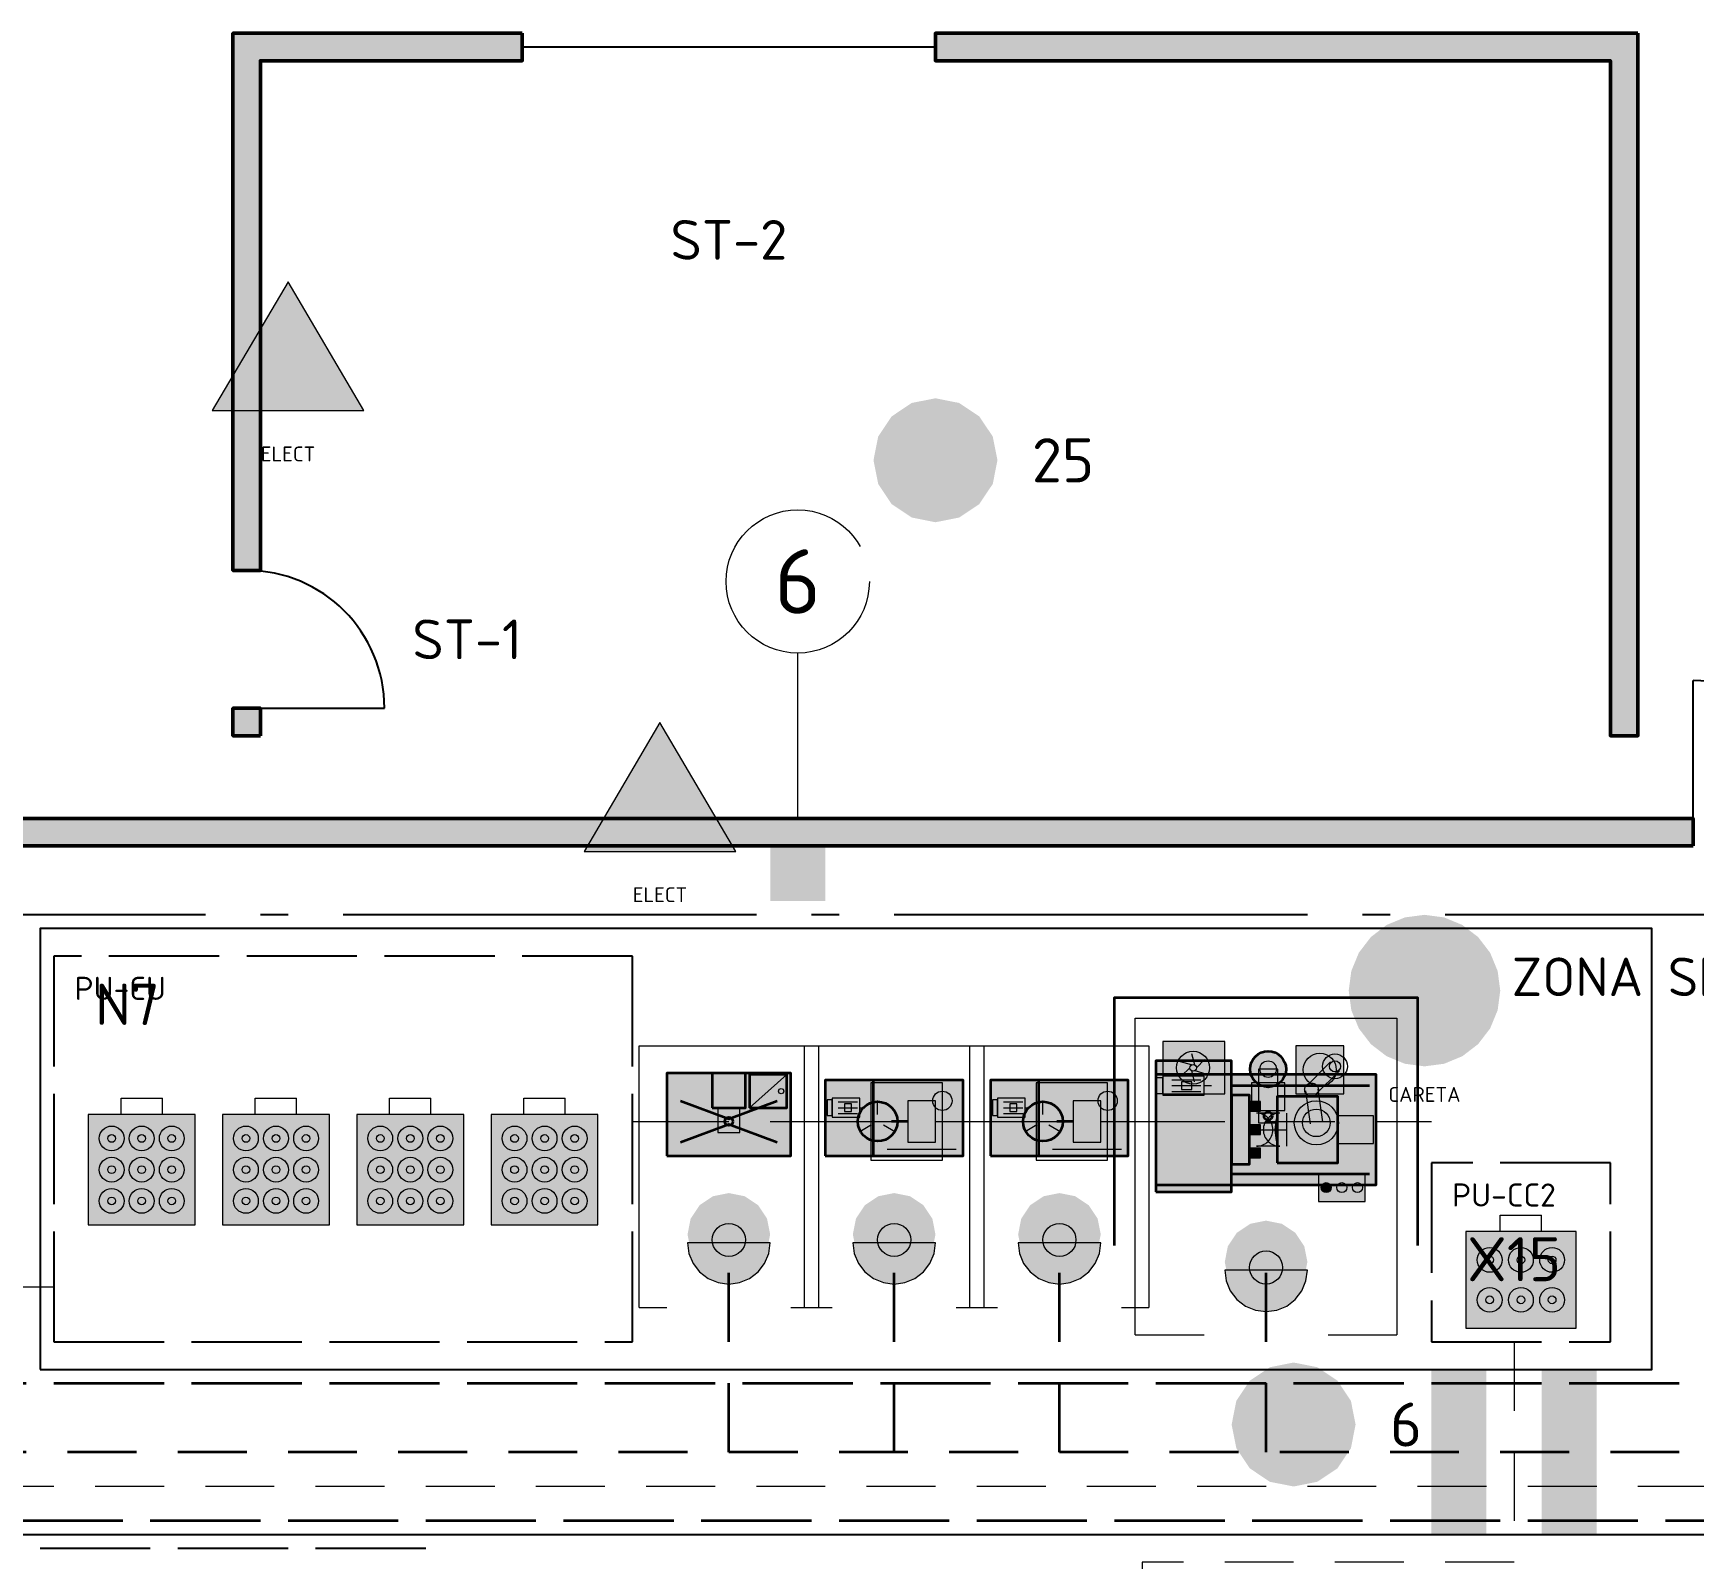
# Model space of a CAD drawing. Header units: millimetres. Extents: x 0 to 1189, y 0 to 841.
# Drawn here: x 407.2 to 467.5, y 677.1 to 732.5 of the extents above; entities that cross this region are included whole.
import ezdxf
from ezdxf.enums import TextEntityAlignment as Align

# ---------------------------------------------------------------- set-up
doc = ezdxf.new("R2010")
doc.units = ezdxf.units.MM
for name, pattern in [('FLUJO-TRAZOS', [4, 2.5, -1.5]), ('IRAM-E-TRAZOS', [5, 4, -1]), ('IRAM-F-TRAZO-PUNTO', [20, 15, -2, 1, -2])]:
    doc.linetypes.add(name, pattern=pattern)
for name, color, linetype, lineweight in [('A-ABERTURA', 7, 'CONTINUOUS', 25), ('A-COLUMNA', 7, 'CONTINUOUS', 50), ('A-EJE', 1, 'IRAM-F-TRAZO-PUNTO', 18), ('A-EQUIPO-FINO', 8, 'CONTINUOUS', 13), ('A-EQUIPO-OCULTO', 8, 'IRAM-E-TRAZOS', 13), ('A-EQUIPO-RELLENO', 9, 'CONTINUOUS', 13), ('A-MURO', 7, 'CONTINUOUS', 50), ('A-OPERARIO', 6, 'CONTINUOUS', 18), ('A-SECTOR', 1, 'CONTINUOUS', 25), ('A-SECTOR-TXT', 1, 'CONTINUOUS', 25), ('A-SEGURIDAD', 1, 'IRAM-E-TRAZOS', 18), ('A-TEXTO', 7, 'CONTINUOUS', 18), ('F-PERSONAL', 6, 'FLUJO-TRAZOS', 35), ('F-RET', 8, 'FLUJO-TRAZOS', 18), ('S-INCENDIO', 1, 'CONTINUOUS', 25), ('S-SENAL', 7, 'CONTINUOUS', 18)]:
    doc.layers.add(name, color=color, linetype=linetype, lineweight=lineweight)
for name, color, linetype, lineweight, true_color in [('A-AREA-TRABAJO', 30, 'CONTINUOUS', 13, 0xeb963c), ('A-EQUIPO', 30, 'CONTINUOUS', 35, 0xe67800), ('A-MAMPARA', 1, 'CONTINUOUS', 35, 0xc82828), ('A-PASILLO', 2, 'IRAM-E-TRAZOS', 35, 0xd7a500), ('A-PULMON', 6, 'IRAM-E-TRAZOS', 25, 0xdc00c8), ('A-SENDA', 2, 'CONTINUOUS', 25, 0xd7a500), ('A-ZONA-LOG', 5, 'IRAM-F-TRAZO-PUNTO', 25, 0x285ac8)]:
    doc.layers.add(name, color=color, linetype=linetype, lineweight=lineweight, true_color=true_color)
doc.styles.add('ISO3098', font='isocpeur.ttf')

msp = doc.modelspace()

# ---------------------------------------------------------------- hatches: boundary and pattern name
at = {"layer": 'A-COLUMNA', "true_color": 0x000000}
h = msp.add_hatch(color=7, dxfattribs=at)
h.dxf.hatch_style = 1
h.paths.add_polyline_path([(434, 701), (436, 701), (436, 703), (434, 703)])
at = {"layer": 'A-EQUIPO-RELLENO', "true_color": 0xcdd0d4}
h = msp.add_hatch(color=7, dxfattribs=at)
h.dxf.hatch_style = 1
h.paths.add_polyline_path([(448.25, 694), (450.5, 694), (450.5, 695.9), (448.25, 695.9)])
at = {"layer": 'A-EQUIPO-RELLENO', "true_color": 0xeeeeee}
h = msp.add_hatch(color=7, dxfattribs=at)
h.dxf.hatch_style = 1
h.paths.add_polyline_path([(453.075, 694), (454.825, 694), (454.825, 695.75), (453.075, 695.75)])
at = {"layer": 'A-EQUIPO-RELLENO', "true_color": 0xcdd0d4}
h = msp.add_hatch(color=7, dxfattribs=at)
h.dxf.hatch_style = 1
h.paths.add_polyline_path([(448, 690.45), (450.75, 690.45), (450.75, 695.2), (448, 695.2)])
h = msp.add_hatch(color=7, dxfattribs=at)
h.dxf.hatch_style = 1
h.paths.add_polyline_path([(452.725, 694.9), (452.703, 695.068), (452.638, 695.225), (452.535, 695.36), (452.4, 695.463), (452.243, 695.528), (452.075, 695.55), (451.907, 695.528), (451.75, 695.463), (451.615, 695.36), (451.512, 695.225), (451.447, 695.068), (451.425, 694.9), (451.447, 694.732), (451.512, 694.575), (451.615, 694.44), (451.75, 694.337), (451.907, 694.272), (452.075, 694.25), (452.243, 694.272), (452.4, 694.337), (452.535, 694.44), (452.638, 694.575), (452.703, 694.732)])
at = {"layer": 'A-EQUIPO-RELLENO', "true_color": 0xeeeeee}
h = msp.add_hatch(color=7, dxfattribs=at)
h.dxf.hatch_style = 1
h.paths.add_polyline_path([(430.25, 691.75), (434.75, 691.75), (434.75, 694.75), (430.25, 694.75)])
at = {"layer": 'A-EQUIPO-RELLENO', "true_color": 0xcdd0d4}
h = msp.add_hatch(color=7, dxfattribs=at)
h.dxf.hatch_style = 1
h.paths.add_polyline_path([(431.9, 693.5), (433.1, 693.5), (433.1, 694.75), (431.9, 694.75)])
h = msp.add_hatch(color=7, dxfattribs=at)
h.dxf.hatch_style = 1
h.paths.add_polyline_path([(433.25, 693.5), (434.6, 693.5), (434.6, 694.7), (433.25, 694.7)])
at = {"layer": 'A-EQUIPO-RELLENO', "true_color": 0xeeeeee}
h = msp.add_hatch(color=7, dxfattribs=at)
h.dxf.hatch_style = 1
h.paths.add_polyline_path([(436, 691.75), (441, 691.75), (441, 694.5), (436, 694.5)])
at = {"layer": 'A-EQUIPO-RELLENO', "true_color": 0xcdd0d4}
h = msp.add_hatch(color=7, dxfattribs=at)
h.dxf.hatch_style = 1
h.paths.add_polyline_path([(436, 691.75), (437.75, 691.75), (437.75, 694.5), (436, 694.5)])
at = {"layer": 'A-EQUIPO-RELLENO', "true_color": 0xeeeeee}
h = msp.add_hatch(color=7, dxfattribs=at)
h.dxf.hatch_style = 1
h.paths.add_polyline_path([(442, 691.75), (447, 691.75), (447, 694.5), (442, 694.5)])
at = {"layer": 'A-EQUIPO-RELLENO', "true_color": 0xcdd0d4}
h = msp.add_hatch(color=7, dxfattribs=at)
h.dxf.hatch_style = 1
h.paths.add_polyline_path([(442, 691.75), (443.75, 691.75), (443.75, 694.5), (442, 694.5)])
at = {"layer": 'A-EQUIPO-RELLENO', "true_color": 0xeeeeee}
h = msp.add_hatch(color=7, dxfattribs=at)
h.dxf.hatch_style = 1
h.paths.add_polyline_path([(448, 690.7), (456, 690.7), (456, 694.7), (448, 694.7)])
at = {"layer": 'A-EQUIPO-RELLENO', "true_color": 0xcdd0d4}
h = msp.add_hatch(color=7, dxfattribs=at)
h.dxf.hatch_style = 1
h.paths.add_polyline_path([(448.25, 693.95), (449.75, 693.95), (449.75, 694.65), (448.25, 694.65)])
at = {"layer": 'A-EQUIPO-RELLENO', "true_color": 0xeeeeee}
h = msp.add_hatch(color=7, dxfattribs=at)
h.dxf.hatch_style = 1
h.paths.add_polyline_path([(451.475, 693.4), (452.675, 693.4), (452.675, 694.4), (451.475, 694.4)])
at = {"layer": 'A-EQUIPO-RELLENO', "true_color": 0xcdd0d4}
h = msp.add_hatch(color=7, dxfattribs=at)
h.dxf.hatch_style = 1
h.paths.add_polyline_path([(436.25, 693.15), (437.25, 693.15), (437.25, 693.85), (436.25, 693.85)])
h = msp.add_hatch(color=7, dxfattribs=at)
h.dxf.hatch_style = 1
h.paths.add_polyline_path([(442.25, 693.15), (443.25, 693.15), (443.25, 693.85), (442.25, 693.85)])
at = {"layer": 'A-EQUIPO-RELLENO', "true_color": 0xe2e7ee}
h = msp.add_hatch(color=7, dxfattribs=at)
h.dxf.hatch_style = 1
h.paths.add_polyline_path([(450.75, 691.45), (451.4, 691.45), (451.4, 693.95), (450.75, 693.95)])
at = {"layer": 'A-EQUIPO-RELLENO', "true_color": 0xcdd0d4}
h = msp.add_hatch(color=7, dxfattribs=at)
h.dxf.hatch_style = 1
h.paths.add_polyline_path([(452.4, 691.5), (454.6, 691.5), (454.6, 693.9), (452.4, 693.9)])
at = {"layer": 'A-EQUIPO-RELLENO', "true_color": 0xfaf0fa}
h = msp.add_hatch(color=7, dxfattribs=at)
h.dxf.hatch_style = 1
h.paths.add_polyline_path([(409.25, 689.25), (413.125, 689.25), (413.125, 693.25), (409.25, 693.25)])
h = msp.add_hatch(color=7, dxfattribs=at)
h.dxf.hatch_style = 1
h.paths.add_polyline_path([(414.125, 689.25), (418, 689.25), (418, 693.25), (414.125, 693.25)])
h = msp.add_hatch(color=7, dxfattribs=at)
h.dxf.hatch_style = 1
h.paths.add_polyline_path([(419, 689.25), (422.875, 689.25), (422.875, 693.25), (419, 693.25)])
h = msp.add_hatch(color=7, dxfattribs=at)
h.dxf.hatch_style = 1
h.paths.add_polyline_path([(423.875, 689.25), (427.75, 689.25), (427.75, 693.25), (423.875, 693.25)])
at = {"layer": 'A-EQUIPO-RELLENO', "true_color": 0xcdd0d4}
h = msp.add_hatch(color=7, dxfattribs=at)
h.dxf.hatch_style = 1
h.paths.add_polyline_path([(439, 692.25), (440, 692.25), (440, 693.75), (439, 693.75)])
h = msp.add_hatch(color=7, dxfattribs=at)
h.dxf.hatch_style = 1
h.paths.add_polyline_path([(445, 692.25), (446, 692.25), (446, 693.75), (445, 693.75)])
at = {"layer": 'A-EQUIPO-RELLENO', "true_color": 0x969ba0}
h = msp.add_hatch(color=7, dxfattribs=at)
h.dxf.hatch_style = 1
h.paths.add_polyline_path([(451.4, 693.375), (451.8, 693.375), (451.8, 693.725), (451.4, 693.725)])
at = {"layer": 'A-EQUIPO-RELLENO', "true_color": 0xe2e7ee}
h = msp.add_hatch(color=7, dxfattribs=at)
h.dxf.hatch_style = 1
h.paths.add_polyline_path([(454.6, 692.2), (455.9, 692.2), (455.9, 693.2), (454.6, 693.2)])
at = {"layer": 'A-EQUIPO-RELLENO', "true_color": 0x969ba0}
h = msp.add_hatch(color=7, dxfattribs=at)
h.dxf.hatch_style = 1
h.paths.add_polyline_path([(451.4, 692.525), (451.8, 692.525), (451.8, 692.875), (451.4, 692.875)])
h = msp.add_hatch(color=7, dxfattribs=at)
h.dxf.hatch_style = 1
h.paths.add_polyline_path([(451.4, 691.675), (451.8, 691.675), (451.8, 692.025), (451.4, 692.025)])
at = {"layer": 'A-EQUIPO-RELLENO', "true_color": 0xcdd0d4}
h = msp.add_hatch(color=7, dxfattribs=at)
h.dxf.hatch_style = 1
h.paths.add_polyline_path([(453.9, 690.1), (455.6, 690.1), (455.6, 691.1), (453.9, 691.1)])
at = {"layer": 'A-EQUIPO-RELLENO', "true_color": 0xdc2828}
h = msp.add_hatch(color=7, dxfattribs=at)
h.dxf.hatch_style = 1
h.paths.add_polyline_path([(454.363, 690.6), (454.357, 690.647), (454.339, 690.69), (454.311, 690.727), (454.273, 690.756), (454.23, 690.774), (454.183, 690.78), (454.137, 690.774), (454.093, 690.756), (454.056, 690.727), (454.027, 690.69), (454.009, 690.647), (454.003, 690.6), (454.009, 690.553), (454.027, 690.51), (454.056, 690.473), (454.093, 690.444), (454.137, 690.426), (454.183, 690.42), (454.23, 690.426), (454.273, 690.444), (454.311, 690.473), (454.339, 690.51), (454.357, 690.553)])
at = {"layer": 'A-EQUIPO-RELLENO', "true_color": 0xffffff}
h = msp.add_hatch(color=7, dxfattribs=at)
h.dxf.hatch_style = 1
h.paths.add_polyline_path([(433.1, 688.7), (433.08, 688.855), (433.02, 689), (432.924, 689.124), (432.8, 689.22), (432.655, 689.28), (432.5, 689.3), (432.345, 689.28), (432.2, 689.22), (432.076, 689.124), (431.98, 689), (431.92, 688.855), (431.9, 688.7), (431.92, 688.545), (431.98, 688.4), (432.076, 688.276), (432.2, 688.18), (432.345, 688.12), (432.5, 688.1), (432.655, 688.12), (432.8, 688.18), (432.924, 688.276), (433.02, 688.4), (433.08, 688.545)])
h = msp.add_hatch(color=7, dxfattribs=at)
h.dxf.hatch_style = 1
h.paths.add_polyline_path([(439.1, 688.7), (439.08, 688.855), (439.02, 689), (438.924, 689.124), (438.8, 689.22), (438.655, 689.28), (438.5, 689.3), (438.345, 689.28), (438.2, 689.22), (438.076, 689.124), (437.98, 689), (437.92, 688.855), (437.9, 688.7), (437.92, 688.545), (437.98, 688.4), (438.076, 688.276), (438.2, 688.18), (438.345, 688.12), (438.5, 688.1), (438.655, 688.12), (438.8, 688.18), (438.924, 688.276), (439.02, 688.4), (439.08, 688.545)])
h = msp.add_hatch(color=7, dxfattribs=at)
h.dxf.hatch_style = 1
h.paths.add_polyline_path([(445.1, 688.7), (445.08, 688.855), (445.02, 689), (444.924, 689.124), (444.8, 689.22), (444.655, 689.28), (444.5, 689.3), (444.345, 689.28), (444.2, 689.22), (444.076, 689.124), (443.98, 689), (443.92, 688.855), (443.9, 688.7), (443.92, 688.545), (443.98, 688.4), (444.076, 688.276), (444.2, 688.18), (444.345, 688.12), (444.5, 688.1), (444.655, 688.12), (444.8, 688.18), (444.924, 688.276), (445.02, 688.4), (445.08, 688.545)])
at = {"layer": 'A-EQUIPO-RELLENO', "true_color": 0xfaf0fa}
h = msp.add_hatch(color=7, dxfattribs=at)
h.dxf.hatch_style = 1
h.paths.add_polyline_path([(459.25, 685.5), (463.25, 685.5), (463.25, 689), (459.25, 689)])
at = {"layer": 'A-EQUIPO-RELLENO', "true_color": 0xfae1f5}
h = msp.add_hatch(color=7, dxfattribs=at)
h.dxf.hatch_style = 1
h.paths.add_polyline_path([(431, 688.6), (431.051, 688.212), (431.201, 687.85), (431.439, 687.539), (431.75, 687.301), (432.112, 687.151), (432.5, 687.1), (432.888, 687.151), (433.25, 687.301), (433.561, 687.539), (433.799, 687.85), (433.949, 688.212), (434, 688.6), (431, 688.6)])
h = msp.add_hatch(color=7, dxfattribs=at)
h.dxf.hatch_style = 1
h.paths.add_polyline_path([(437, 688.6), (437.051, 688.212), (437.201, 687.85), (437.439, 687.539), (437.75, 687.301), (438.112, 687.151), (438.5, 687.1), (438.888, 687.151), (439.25, 687.301), (439.561, 687.539), (439.799, 687.85), (439.949, 688.212), (440, 688.6), (437, 688.6)])
h = msp.add_hatch(color=7, dxfattribs=at)
h.dxf.hatch_style = 1
h.paths.add_polyline_path([(443, 688.6), (443.051, 688.212), (443.201, 687.85), (443.439, 687.539), (443.75, 687.301), (444.112, 687.151), (444.5, 687.1), (444.888, 687.151), (445.25, 687.301), (445.561, 687.539), (445.799, 687.85), (445.949, 688.212), (446, 688.6), (443, 688.6)])
at = {"layer": 'A-EQUIPO-RELLENO', "true_color": 0xffffff}
h = msp.add_hatch(color=7, dxfattribs=at)
h.dxf.hatch_style = 1
h.paths.add_polyline_path([(452.6, 687.7), (452.58, 687.855), (452.52, 688), (452.424, 688.124), (452.3, 688.22), (452.155, 688.28), (452, 688.3), (451.845, 688.28), (451.7, 688.22), (451.576, 688.124), (451.48, 688), (451.42, 687.855), (451.4, 687.7), (451.42, 687.545), (451.48, 687.4), (451.576, 687.276), (451.7, 687.18), (451.845, 687.12), (452, 687.1), (452.155, 687.12), (452.3, 687.18), (452.424, 687.276), (452.52, 687.4), (452.58, 687.545)])
at = {"layer": 'A-EQUIPO-RELLENO', "true_color": 0xfae1f5}
h = msp.add_hatch(color=7, dxfattribs=at)
h.dxf.hatch_style = 1
h.paths.add_polyline_path([(450.5, 687.6), (450.551, 687.212), (450.701, 686.85), (450.939, 686.539), (451.25, 686.301), (451.612, 686.151), (452, 686.1), (452.388, 686.151), (452.75, 686.301), (453.061, 686.539), (453.299, 686.85), (453.449, 687.212), (453.5, 687.6), (450.5, 687.6)])
at = {"layer": 'A-MURO', "true_color": 0x464646}
h = msp.add_hatch(color=7, dxfattribs=at)
h.dxf.hatch_style = 1
h.paths.add_polyline_path([(425, 732.5), (425, 731.5), (415.5, 731.5), (415.5, 713), (414.5, 713), (414.5, 732.5)])
h = msp.add_hatch(color=7, dxfattribs=at)
h.dxf.hatch_style = 1
h.paths.add_polyline_path([(465.5, 732.5), (465.5, 707), (464.5, 707), (464.5, 731.5), (440, 731.5), (440, 732.5)])
h = msp.add_hatch(color=7, dxfattribs=at)
h.dxf.hatch_style = 1
h.paths.add_polyline_path([(415.5, 707), (414.5, 707), (414.5, 708), (415.5, 708)])
h = msp.add_hatch(color=7, dxfattribs=at)
h.dxf.hatch_style = 1
h.paths.add_polyline_path([(467.5, 703), (272.5, 703), (272.5, 704), (467.5, 704)])
at = {"layer": 'A-SENDA', "true_color": 0xd7a500}
h = msp.add_hatch(color=7, dxfattribs=at)
h.dxf.hatch_style = 1
h.paths.add_polyline_path([(458, 678), (460, 678), (460, 684), (458, 684)])
h = msp.add_hatch(color=7, dxfattribs=at)
h.dxf.hatch_style = 1
h.paths.add_polyline_path([(462, 678), (464, 678), (464, 684), (462, 684)])
at = {"layer": 'F-PERSONAL', "true_color": 0xc800aa}
h = msp.add_hatch(color=7, dxfattribs=at)
h.dxf.hatch_style = 1
h.paths.add_polyline_path([(434, 688.9), (433.886, 689.474), (433.561, 689.961), (433.074, 690.286), (432.5, 690.4), (431.926, 690.286), (431.439, 689.961), (431.114, 689.474), (431, 688.9), (431.114, 688.326), (431.439, 687.839), (431.926, 687.514), (432.5, 687.4), (433.074, 687.514), (433.561, 687.839), (433.886, 688.326)])
h = msp.add_hatch(color=7, dxfattribs=at)
h.dxf.hatch_style = 1
h.paths.add_polyline_path([(440, 688.9), (439.886, 689.474), (439.561, 689.961), (439.074, 690.286), (438.5, 690.4), (437.926, 690.286), (437.439, 689.961), (437.114, 689.474), (437, 688.9), (437.114, 688.326), (437.439, 687.839), (437.926, 687.514), (438.5, 687.4), (439.074, 687.514), (439.561, 687.839), (439.886, 688.326)])
h = msp.add_hatch(color=7, dxfattribs=at)
h.dxf.hatch_style = 1
h.paths.add_polyline_path([(446, 688.9), (445.886, 689.474), (445.561, 689.961), (445.074, 690.286), (444.5, 690.4), (443.926, 690.286), (443.439, 689.961), (443.114, 689.474), (443, 688.9), (443.114, 688.326), (443.439, 687.839), (443.926, 687.514), (444.5, 687.4), (445.074, 687.514), (445.561, 687.839), (445.886, 688.326)])
h = msp.add_hatch(color=7, dxfattribs=at)
h.dxf.hatch_style = 1
h.paths.add_polyline_path([(453.5, 687.9), (453.386, 688.474), (453.061, 688.961), (452.574, 689.286), (452, 689.4), (451.426, 689.286), (450.939, 688.961), (450.614, 688.474), (450.5, 687.9), (450.614, 687.326), (450.939, 686.839), (451.426, 686.514), (452, 686.4), (452.574, 686.514), (453.061, 686.839), (453.386, 687.326)])
at = {"layer": 'S-INCENDIO', "true_color": 0xd20000}
h = msp.add_hatch(color=7, dxfattribs=at)
h.dxf.hatch_style = 1
h.paths.add_polyline_path([(442.25, 717), (442.079, 717.861), (441.591, 718.591), (440.861, 719.079), (440, 719.25), (439.139, 719.079), (438.409, 718.591), (437.921, 717.861), (437.75, 717), (437.921, 716.139), (438.409, 715.409), (439.139, 714.921), (440, 714.75), (440.861, 714.921), (441.591, 715.409), (442.079, 716.139)])
h = msp.add_hatch(color=7, dxfattribs=at)
h.dxf.hatch_style = 1
h.paths.add_polyline_path([(455.25, 682), (455.079, 682.861), (454.591, 683.591), (453.861, 684.079), (453, 684.25), (452.139, 684.079), (451.409, 683.591), (450.921, 682.861), (450.75, 682), (450.921, 681.139), (451.409, 680.409), (452.139, 679.921), (453, 679.75), (453.861, 679.921), (454.591, 680.409), (455.079, 681.139)])
at = {"layer": 'S-SENAL', "true_color": 0xfac800}
h = msp.add_hatch(color=7, dxfattribs=at)
h.dxf.hatch_style = 1
h.paths.add_polyline_path([(413.75, 718.8), (419.25, 718.8), (416.5, 723.475)])
h = msp.add_hatch(color=7, dxfattribs=at)
h.dxf.hatch_style = 1
h.paths.add_polyline_path([(427.25, 702.8), (432.75, 702.8), (430, 707.475)])
at = {"layer": 'S-SENAL', "true_color": 0x005aaa}
h = msp.add_hatch(color=7, dxfattribs=at)
h.dxf.hatch_style = 1
h.paths.add_polyline_path([(460.5, 697.75), (460.406, 698.462), (460.132, 699.125), (459.695, 699.695), (459.125, 700.132), (458.462, 700.406), (457.75, 700.5), (457.038, 700.406), (456.375, 700.132), (455.805, 699.695), (455.368, 699.125), (455.094, 698.462), (455, 697.75), (455.094, 697.038), (455.368, 696.375), (455.805, 695.805), (456.375, 695.368), (457.038, 695.094), (457.75, 695), (458.462, 695.094), (459.125, 695.368), (459.695, 695.805), (460.132, 696.375), (460.406, 697.038)])

# ---------------------------------------------------------------- linework, layer by layer
at = {"layer": 'A-ABERTURA'}
for p, q in [((425, 732), (440, 732)), ((467.5, 703.5), (467.5, 709)), ((415, 708), (420, 708))]:
    msp.add_line(p, q, dxfattribs=at)
for centre, radius in [((415, 708), 5), ((467.5, 703.5), 5.5)]:
    msp.add_arc(centre, radius, 0, 90, dxfattribs=at)
at = {"layer": 'A-AREA-TRABAJO'}
for p, q in [((429.25, 686.25), (430.25, 686.25)), ((434.75, 686.25), (435.75, 686.25)), ((435.25, 686.25), (436.25, 686.25)), ((440.75, 686.25), (441.75, 686.25)), ((441.25, 686.25), (442.25, 686.25)), ((446.75, 686.25), (447.75, 686.25)), ((447.25, 685.25), (449.75, 685.25)), ((454.25, 685.25), (456.75, 685.25))]:
    msp.add_line(p, q, dxfattribs=at)
for points in [[(447.25, 685.25), (447.25, 696.75), (456.75, 696.75), (456.75, 685.25)], [(429.25, 686.25), (429.25, 695.75), (435.75, 695.75), (435.75, 686.25)], [(435.25, 686.25), (435.25, 695.75), (441.75, 695.75), (441.75, 686.25)], [(441.25, 686.25), (441.25, 695.75), (447.75, 695.75), (447.75, 686.25)]]:
    msp.add_lwpolyline(points, dxfattribs=at)
at = {"layer": 'A-EJE'}
for p, q in [((435, 704), (435, 710)), ((451.4, 692.7), (452.75, 692.7))]:
    msp.add_line(p, q, dxfattribs=at)
msp.add_circle((435, 712.6), 2.6, dxfattribs=at)
at = {"layer": 'A-EQUIPO'}
for p, q in [((450.75, 694.3), (455.75, 694.3)), ((439, 693), (438.4, 693)), ((445, 693), (444.4, 693)), ((450.75, 691.1), (455.75, 691.1))]:
    msp.add_line(p, q, dxfattribs=at)
for points in [[(448, 690.45), (450.75, 690.45), (450.75, 695.2), (448, 695.2)], [(430.25, 691.75), (434.75, 691.75), (434.75, 694.75), (430.25, 694.75)], [(431.9, 693.5), (433.1, 693.5), (433.1, 694.75), (431.9, 694.75)], [(433.25, 693.5), (434.6, 693.5), (434.6, 694.7), (433.25, 694.7)], [(436, 691.75), (441, 691.75), (441, 694.5), (436, 694.5)], [(436, 691.75), (437.75, 691.75), (437.75, 694.5), (436, 694.5)], [(442, 691.75), (447, 691.75), (447, 694.5), (442, 694.5)], [(442, 691.75), (443.75, 691.75), (443.75, 694.5), (442, 694.5)], [(448, 690.7), (456, 690.7), (456, 694.7), (448, 694.7)], [(450.75, 691.45), (451.4, 691.45), (451.4, 693.95), (450.75, 693.95)], [(452.4, 691.5), (454.6, 691.5), (454.6, 693.9), (452.4, 693.9)]]:
    msp.add_lwpolyline(points, close=True, dxfattribs=at)
for points in [[(430.75, 693.75), (432.5, 693.1), (434.25, 693.75)], [(430.75, 692.25), (432.5, 692.9), (434.25, 692.25)], [(452.4, 692.3), (452.35, 692.7), (452.4, 693.1)]]:
    msp.add_lwpolyline(points, dxfattribs=at)
for centre, radius in [((452.075, 694.9), 0.65), ((437.9, 693), 0.72), ((443.9, 693), 0.72), ((452.075, 693.2), 0.15), ((432.5, 693), 0.15)]:
    msp.add_circle(centre, radius, dxfattribs=at)
at = {"layer": 'A-EQUIPO-FINO'}
for p, q in [((433.25, 693.5), (434.6, 694.7)), ((448.58, 694.51), (449.63, 694.51)), ((448.58, 694.3), (449.63, 694.3)), ((448.58, 694.09), (449.63, 694.09)), ((449.75, 694.3), (450.02, 694.3)), ((436.47, 693.71), (437.17, 693.71)), ((436.47, 693.5), (437.17, 693.5)), ((436.47, 693.29), (437.17, 693.29)), ((437.25, 693.5), (437.43, 693.5)), ((437.9, 693.25), (437.9, 693.75)), ((442.47, 693.71), (443.17, 693.71)), ((442.47, 693.5), (443.17, 693.5)), ((442.47, 693.29), (443.17, 693.29)), ((443.25, 693.5), (443.43, 693.5)), ((443.9, 693.25), (443.9, 693.75)), ((451.4, 692.1), (451.4, 693.3)), ((452.75, 692.1), (452.75, 693.3)), ((437.683, 692.875), (437.25, 692.625)), ((438.117, 692.875), (438.55, 692.625)), ((443.683, 692.875), (443.25, 692.625)), ((444.117, 692.875), (444.55, 692.625))]:
    msp.add_line(p, q, dxfattribs=at)
for points in [[(448.25, 694), (450.5, 694), (450.5, 695.9), (448.25, 695.9)], [(453.075, 694), (454.825, 694), (454.825, 695.75), (453.075, 695.75)], [(447.98, 694.02), (448.25, 694.02), (448.25, 694.58), (447.98, 694.58)], [(448.25, 693.95), (449.75, 693.95), (449.75, 694.65), (448.25, 694.65)], [(448.925, 694.16), (449.3, 694.16), (449.3, 694.44), (448.925, 694.44)], [(451.475, 693.4), (452.675, 693.4), (452.675, 694.4), (451.475, 694.4)], [(436.07, 693.22), (436.25, 693.22), (436.25, 693.78), (436.07, 693.78)], [(436.25, 693.15), (437.25, 693.15), (437.25, 693.85), (436.25, 693.85)], [(442.07, 693.22), (442.25, 693.22), (442.25, 693.78), (442.07, 693.78)], [(442.25, 693.15), (443.25, 693.15), (443.25, 693.85), (442.25, 693.85)], [(436.7, 693.36), (436.95, 693.36), (436.95, 693.64), (436.7, 693.64)], [(439, 692.25), (440, 692.25), (440, 693.75), (439, 693.75)], [(442.7, 693.36), (442.95, 693.36), (442.95, 693.64), (442.7, 693.64)], [(445, 692.25), (446, 692.25), (446, 693.75), (445, 693.75)], [(451.4, 693.375), (451.8, 693.375), (451.8, 693.725), (451.4, 693.725)], [(454.6, 692.2), (455.9, 692.2), (455.9, 693.2), (454.6, 693.2)], [(451.4, 692.525), (451.8, 692.525), (451.8, 692.875), (451.4, 692.875)], [(451.4, 691.675), (451.8, 691.675), (451.8, 692.025), (451.4, 692.025)], [(453.9, 690.1), (455.6, 690.1), (455.6, 691.1), (453.9, 691.1)]]:
    msp.add_lwpolyline(points, close=True, dxfattribs=at)
for points in [[(449.29, 695.054), (448.888, 695.166)], [(449.41, 695.054), (449.306, 695.458)], [(449.47, 694.95), (449.768, 695.243)], [(449.23, 694.95), (448.932, 694.657)], [(449.29, 694.846), (449.394, 694.442)], [(449.41, 694.846), (449.812, 694.734)]]:
    msp.add_lwpolyline(points, dxfattribs=at)
for centre, radius in [((449.35, 694.95), 0.6), ((449.35, 694.95), 0.12), ((452.075, 694.9), 0.3), ((453.95, 694.875), 0.6), ((454.5, 695), 0.45), ((454.5, 695), 0.2), ((434.398, 694.1), 0.096), ((440.25, 693.75), 0.35), ((446.25, 693.75), 0.35), ((453.825, 692.95), 0.8), ((453.825, 692.95), 0.5), ((410.096, 692.383), 0.45), ((411.188, 692.383), 0.45), ((412.279, 692.383), 0.45), ((414.971, 692.383), 0.45), ((416.062, 692.383), 0.45), ((417.154, 692.383), 0.45), ((419.846, 692.383), 0.45), ((420.938, 692.383), 0.45), ((422.029, 692.383), 0.45), ((424.721, 692.383), 0.45), ((425.812, 692.383), 0.45), ((426.904, 692.383), 0.45), ((410.096, 692.383), 0.14), ((411.188, 692.383), 0.14), ((412.279, 692.383), 0.14), ((414.971, 692.383), 0.14), ((416.062, 692.383), 0.14), ((417.154, 692.383), 0.14), ((419.846, 692.383), 0.14), ((420.938, 692.383), 0.14), ((422.029, 692.383), 0.14), ((424.721, 692.383), 0.14), ((425.812, 692.383), 0.14), ((426.904, 692.383), 0.14), ((410.096, 691.25), 0.45), ((410.096, 691.25), 0.14), ((411.188, 691.25), 0.45), ((411.188, 691.25), 0.14), ((412.279, 691.25), 0.45), ((412.279, 691.25), 0.14), ((414.971, 691.25), 0.45), ((414.971, 691.25), 0.14), ((416.062, 691.25), 0.45), ((416.062, 691.25), 0.14), ((417.154, 691.25), 0.45), ((417.154, 691.25), 0.14), ((419.846, 691.25), 0.45), ((419.846, 691.25), 0.14), ((420.938, 691.25), 0.45), ((420.938, 691.25), 0.14), ((422.029, 691.25), 0.45), ((422.029, 691.25), 0.14), ((424.721, 691.25), 0.45), ((424.721, 691.25), 0.14), ((425.812, 691.25), 0.45), ((425.812, 691.25), 0.14), ((426.904, 691.25), 0.45), ((426.904, 691.25), 0.14), ((454.183, 690.6), 0.18), ((454.75, 690.6), 0.18), ((455.317, 690.6), 0.18), ((410.096, 690.117), 0.45), ((410.096, 690.117), 0.14), ((411.188, 690.117), 0.45), ((411.188, 690.117), 0.14), ((412.279, 690.117), 0.45), ((412.279, 690.117), 0.14), ((414.971, 690.117), 0.45), ((414.971, 690.117), 0.14), ((416.062, 690.117), 0.45), ((416.062, 690.117), 0.14), ((417.154, 690.117), 0.45), ((417.154, 690.117), 0.14), ((419.846, 690.117), 0.45), ((419.846, 690.117), 0.14), ((420.938, 690.117), 0.45), ((420.938, 690.117), 0.14), ((422.029, 690.117), 0.45), ((422.029, 690.117), 0.14), ((424.721, 690.117), 0.45), ((424.721, 690.117), 0.14), ((425.812, 690.117), 0.45), ((425.812, 690.117), 0.14), ((426.904, 690.117), 0.45), ((426.904, 690.117), 0.14), ((460.117, 687.975), 0.45), ((461.25, 687.975), 0.45), ((462.383, 687.975), 0.45), ((460.117, 687.975), 0.14), ((461.25, 687.975), 0.14), ((462.383, 687.975), 0.14), ((460.117, 686.525), 0.45), ((460.117, 686.525), 0.14), ((461.25, 686.525), 0.45), ((461.25, 686.525), 0.14), ((462.383, 686.525), 0.45), ((462.383, 686.525), 0.14)]:
    msp.add_circle(centre, radius, dxfattribs=at)
at = {"layer": 'A-EQUIPO-OCULTO'}
for p, q in [((454.34, 695.159), (453.49, 694.302)), ((454.66, 694.841), (453.81, 693.985)), ((453.427, 694.111), (453.602, 692.917)), ((453.873, 694.176), (454.048, 692.983)), ((452.5, 693.3), (451.65, 693.3)), ((438.25, 692), (440.75, 692)), ((444.25, 692), (446.75, 692)), ((452.5, 692.1), (451.65, 692.1))]:
    msp.add_line(p, q, dxfattribs=at)
for points in [[(451.725, 692.95), (452.425, 692.95), (452.425, 694.9), (451.725, 694.9)], [(432.1, 692.6), (432.9, 692.6), (432.9, 693.5), (432.1, 693.5)]]:
    msp.add_lwpolyline(points, close=True, dxfattribs=at)
msp.add_circle((453.65, 694.144), 0.25, dxfattribs=at)
for centre, start, end in [((451.65, 692.7), 270, 90), ((452.5, 692.7), 90, 270)]:
    msp.add_arc(centre, 0.6, start, end, dxfattribs=at)
at = {"layer": 'A-MAMPARA'}
msp.add_lwpolyline([(446.5, 688.5), (446.5, 697.5), (457.5, 697.5), (457.5, 688.5)], dxfattribs=at)
at = {"layer": 'A-MURO'}
for points in [[(425, 732.5), (425, 731.5), (415.5, 731.5), (415.5, 713), (414.5, 713), (414.5, 732.5)], [(465.5, 732.5), (465.5, 707), (464.5, 707), (464.5, 731.5), (440, 731.5), (440, 732.5)], [(415.5, 707), (414.5, 707), (414.5, 708), (415.5, 708)], [(467.5, 703), (272.5, 703), (272.5, 704), (467.5, 704)]]:
    msp.add_lwpolyline(points, close=True, dxfattribs=at)
at = {"layer": 'A-OPERARIO'}
for p, q in [((410.437, 693.25), (410.437, 693.85)), ((410.437, 693.85), (411.937, 693.85)), ((411.937, 693.25), (411.937, 693.85)), ((415.312, 693.25), (415.312, 693.85)), ((415.312, 693.85), (416.812, 693.85)), ((416.812, 693.25), (416.812, 693.85)), ((420.188, 693.25), (420.188, 693.85)), ((420.188, 693.85), (421.688, 693.85)), ((421.688, 693.25), (421.688, 693.85)), ((425.062, 693.25), (425.062, 693.85)), ((425.062, 693.85), (426.562, 693.85)), ((426.562, 693.25), (426.562, 693.85)), ((460.5, 689), (460.5, 689.6)), ((460.5, 689.6), (462, 689.6)), ((462, 689), (462, 689.6))]:
    msp.add_line(p, q, dxfattribs=at)
for points in [[(409.25, 689.25), (413.125, 689.25), (413.125, 693.25), (409.25, 693.25)], [(414.125, 689.25), (418, 689.25), (418, 693.25), (414.125, 693.25)], [(419, 689.25), (422.875, 689.25), (422.875, 693.25), (419, 693.25)], [(423.875, 689.25), (427.75, 689.25), (427.75, 693.25), (423.875, 693.25)], [(459.25, 685.5), (463.25, 685.5), (463.25, 689), (459.25, 689)], [(431, 688.6), (431.051, 688.212), (431.201, 687.85), (431.439, 687.539), (431.75, 687.301), (432.112, 687.151), (432.5, 687.1), (432.888, 687.151), (433.25, 687.301), (433.561, 687.539), (433.799, 687.85), (433.949, 688.212), (434, 688.6)], [(437, 688.6), (437.051, 688.212), (437.201, 687.85), (437.439, 687.539), (437.75, 687.301), (438.112, 687.151), (438.5, 687.1), (438.888, 687.151), (439.25, 687.301), (439.561, 687.539), (439.799, 687.85), (439.949, 688.212), (440, 688.6)], [(443, 688.6), (443.051, 688.212), (443.201, 687.85), (443.439, 687.539), (443.75, 687.301), (444.112, 687.151), (444.5, 687.1), (444.888, 687.151), (445.25, 687.301), (445.561, 687.539), (445.799, 687.85), (445.949, 688.212), (446, 688.6)], [(450.5, 687.6), (450.551, 687.212), (450.701, 686.85), (450.939, 686.539), (451.25, 686.301), (451.612, 686.151), (452, 686.1), (452.388, 686.151), (452.75, 686.301), (453.061, 686.539), (453.299, 686.85), (453.449, 687.212), (453.5, 687.6)]]:
    msp.add_lwpolyline(points, close=True, dxfattribs=at)
for centre in [(432.5, 688.7), (438.5, 688.7), (444.5, 688.7), (452, 687.7)]:
    msp.add_circle(centre, 0.6, dxfattribs=at)
at = {"layer": 'A-PASILLO'}
for p, q in [((358, 683.5), (673, 683.5)), ((540.5, 678.5), (358, 678.5))]:
    msp.add_line(p, q, dxfattribs=at)
at = {"layer": 'A-PULMON'}
for points in [[(408, 685), (429, 685), (429, 699), (408, 699)], [(458, 685), (464.5, 685), (464.5, 691.5), (458, 691.5)], [(404.5, 667.5), (421.5, 667.5), (421.5, 677.5), (404.5, 677.5)]]:
    msp.add_lwpolyline(points, close=True, dxfattribs=at)
at = {"layer": 'A-SECTOR'}
for points in [[(407.5, 684), (466, 684), (466, 700), (407.5, 700)], [(403, 655.5), (508, 655.5), (508, 678), (403, 678)]]:
    msp.add_lwpolyline(points, close=True, dxfattribs=at)
at = {"layer": 'A-SEGURIDAD'}
for points in [[(437.65, 691.6), (440.25, 691.6), (440.25, 694.4), (437.65, 694.4)], [(443.65, 691.6), (446.25, 691.6), (446.25, 694.4), (443.65, 694.4)]]:
    msp.add_lwpolyline(points, close=True, dxfattribs=at)
at = {"layer": 'A-ZONA-LOG'}
msp.add_lwpolyline([(358.5, 604.5), (673.5, 604.5), (673.5, 700.5), (358.5, 700.5)], close=True, dxfattribs=at)
at = {"layer": 'F-PERSONAL'}
for points in [[(432.5, 681), (432.5, 688.9)], [(438.5, 681), (438.5, 688.9)], [(444.5, 681), (444.5, 688.9)], [(452, 681), (452, 687.9)], [(543, 681), (368.25, 681)]]:
    msp.add_lwpolyline(points, dxfattribs=at)
at = {"layer": 'F-RET'}
for points in [[(608, 674), (608, 679.75), (247, 679.75), (247, 701), (229, 707)], [(429, 693), (430, 693), (435, 693), (436, 693), (441, 693), (442, 693), (447, 693), (448, 693), (456, 693), (458, 693)], [(406.5, 687), (408, 687)], [(461, 685), (461, 677), (447.5, 677), (447.5, 675)]]:
    msp.add_lwpolyline(points, dxfattribs=at)
at = {"layer": 'S-SENAL'}
for points in [[(413.75, 718.8), (419.25, 718.8), (416.5, 723.475)], [(427.25, 702.8), (432.75, 702.8), (430, 707.475)]]:
    msp.add_lwpolyline(points, close=True, dxfattribs=at)

# ---------------------------------------------------------------- texts
at = {"layer": 'A-PULMON', "style": 'ISO3098'}
for s, p in [('PU-CU', (408.75, 698.25)), ('PU-CC2', (458.75, 690.75))]:
    msp.add_text(s, height=0.84, dxfattribs=at).set_placement(p, align=Align.TOP_LEFT)
at = {"layer": 'A-SECTOR-TXT', "style": 'ISO3098'}
msp.add_text('N7', height=1.5, dxfattribs=at).set_placement((409.5, 698), align=Align.TOP_LEFT)
at = {"layer": 'A-TEXTO', "style": 'ISO3098'}
for s, height, p in [('ST-2', 1.44, (432.5, 725)), ('6', 2.34, (435, 712.6)), ('ST-1', 1.44, (423, 710.5)), ('X15', 1.6, (461, 688))]:
    msp.add_text(s, height=height, dxfattribs=at).set_placement(p, align=Align.MIDDLE_CENTER)
at = {"layer": 'A-ZONA-LOG', "style": 'ISO3098'}
msp.add_text('ZONA SIN AUTOELEVADOR: CARROS A MANO Y TRANSPALETA', height=1.4, dxfattribs=at).set_placement((488.5, 698.25), align=Align.MIDDLE_CENTER)
at = {"layer": 'S-INCENDIO', "style": 'ISO3098'}
for s, p in [('25', (443.5, 717)), ('6', (456.5, 682))]:
    msp.add_text(s, height=1.6, dxfattribs=at).set_placement(p, align=Align.MIDDLE_LEFT)
at = {"layer": 'S-SENAL', "style": 'ISO3098'}
for s, p in [('ELECT', (416.5, 717.5)), ('ELECT', (430, 701.5)), ('CARETA', (457.75, 694.25))]:
    msp.add_text(s, height=0.54, dxfattribs=at).set_placement(p, align=Align.TOP_CENTER)

doc.saveas('drawing.dxf')
